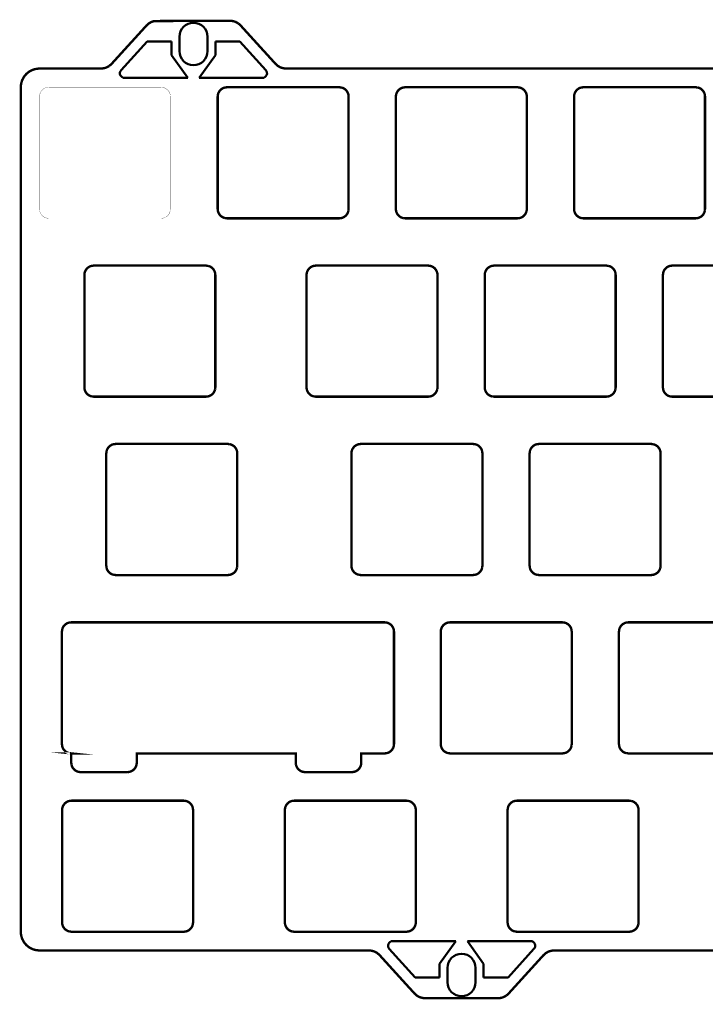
# Model space of a CAD drawing. Header units: millimetres. Extents: x -9 to 695, y -239 to 113.
# Drawn here: x -9.5 to 63.9, y -233.5 to -128.8 of the extents above; entities that cross this region are included whole.
import ezdxf

# ---------------------------------------------------------------- set-up
doc = ezdxf.new("R2010")
doc.units = ezdxf.units.MM
doc.layers.add('Board Outline Layer', color=6, linetype='Continuous', true_color=0xff00ff)

msp = doc.modelspace()

# ---------------------------------------------------------------- linework, layer by layer
at = {"layer": 'Board Outline Layer', "lineweight": 50}
for p, q in [((7.603167049313377, -130.6587681954168), (7.603167049313377, -132.189853638426)), ((10.60316704931338, -132.189853638426), (10.60316704931338, -130.6587681954168)), ((1.368714987753236, -134.2146193684268), (4.135517287252552, -131.1769236395093)), ((6.759575020033935, -131.1769236395093), (4.135517287252525, -131.1769236395092)), ((6.759575020033935, -132.6258479667461), (6.759575020033935, -131.1769236395093)), ((11.44675907859282, -132.6258479667461), (11.44675907859282, -131.1769236395093)), ((11.44675907859282, -131.1769236395093), (14.07081681137423, -131.1769236395092)), ((16.83761911087352, -134.2146193684268), (14.0708168113742, -131.1769236395093)), ((8.482247999818128, -135.0513061135178), (6.759575020033935, -132.6258479667461)), ((9.724086098808627, -135.0513061135178), (11.44675907859282, -132.6258479667461)), ((1.738366222946691, -135.0513061135178), (4.74951965331752, -135.0513061135178)), ((6.112895268769815, -135.0513061135178), (4.74951965331752, -135.0513061135178)), ((6.119137912195539, -135.0512671414021), (8.482243530282812, -135.0512980926705)), ((12.08719618643122, -135.0512671414021), (9.724090568343943, -135.0512980926705)), ((12.09343882985694, -135.0513061135178), (13.45681444530923, -135.0513061135178)), ((16.46796787568006, -135.0513061135178), (13.45681444530923, -135.0513061135178)), ((30.02679220390768, -228.0888056602343), (32.79359450340699, -231.1265013891519)), ((30.39644343910113, -227.2521189151433), (33.40759686947196, -227.2521189151433)), ((34.77097248492426, -227.2521189151433), (33.40759686947196, -227.2521189151433)), ((34.77721512834998, -227.2521578872591), (37.14032074643725, -227.2521269359906)), ((37.14032521597257, -227.2521189151433), (35.41765223618837, -229.6775770619151)), ((38.38216331496307, -227.2521189151433), (40.10483629474726, -229.6775770619151)), ((40.74527340258565, -227.2521578872591), (38.38216778449838, -227.2521269359906)), ((40.75151604601137, -227.2521189151433), (42.11489166146367, -227.2521189151433)), ((45.1260450918345, -227.2521189151433), (42.11489166146367, -227.2521189151433)), ((45.49569632702796, -228.0888056602343), (42.72889402752864, -231.1265013891519)), ((35.41765223618837, -229.6775770619151), (35.41765223618837, -231.1265013891519)), ((36.26124426546782, -231.6399734560896), (36.26124426546782, -230.1088880130803)), ((39.26124426546782, -230.1088880130803), (39.26124426546782, -231.6399734560896)), ((40.10483629474726, -229.6775770619151), (40.10483629474726, -231.1265013891519)), ((35.41765223618837, -231.1265013891519), (32.79359450340696, -231.1265013891519)), ((40.10483629474726, -231.1265013891519), (42.72889402752867, -231.1265013891519))]:
    msp.add_line(p, q, dxfattribs=at)
at = {"layer": 'Board Outline Layer', "lineweight": 25}
for p, q in [((8.212344504069279, -135.0381994897702), (6.112895268769815, -135.0513061135178)), ((8.48224353028282, -135.0512980926705), (6.119137912192281, -135.0512671414021)), ((9.724090568343934, -135.0512980926705), (12.08719618643447, -135.0512671414021)), ((9.993989594557476, -135.0381994897702), (12.09343882985694, -135.0513061135178)), ((36.87042172022372, -227.2652255388909), (34.77097248492426, -227.2521189151433)), ((37.14032074643726, -227.2521269359906), (34.77721512834672, -227.2521578872591)), ((38.38216778449837, -227.2521269359906), (40.74527340258891, -227.2521578872591)), ((38.65206681071191, -227.2652255388909), (40.75151604601137, -227.2521189151433))]:
    msp.add_line(p, q, dxfattribs=at)
at = {"layer": 'Board Outline Layer', "const_width": 0.254000508001016}
for points in [[(0.1067230564253911, -133.7695179499415), (0.3406321242435233, -133.5612883334823), (4.093235629450538, -129.4412730934518), (4.311269665518607, -129.2445751000558), (4.587088817156912, -129.0831577772212), (4.890695624370524, -128.983945178796)], [(4.838790620560516, -128.989342689591), (4.942600628180532, -128.9785476680009), (13.02305528908985, -128.9512553134162), (13.31551147400223, -128.9800335709728), (13.62071848441624, -129.0754107617271), (13.89854424006776, -129.2332974775006)], [(13.89854424006776, -129.2332974775006), (14.1324533078859, -129.4417810944678), (17.88119600537128, -133.5610343329743), (18.09935704169336, -133.7579101267258), (18.37530319358567, -133.9193274495605), (18.67903700105328, -134.0186162481381)], [(-9.362288881598488, -226.2521189151434), (-9.362288881598488, -136.0513061135178), (-9.328811614643953, -135.6849865808788), (-9.214460585941897, -135.295375201656), (-9.027363811748348, -134.943152697211), (-8.776462109944944, -134.6371328851714), (-8.470493098006921, -134.386231183368), (-8.118270593561911, -134.1991344091744), (-7.728583014186754, -134.0847833804723)], [(-7.728583014186754, -134.0847833804723), (-7.362288881598488, -134.0513569136194), (-0.7682578935365107, -134.0513569136194), (-0.4474044518296303, -134.0166350441757), (-0.1710772991753231, -133.9272014653085), (0.1067230564253911, -133.7695179499415)], [(18.67903700105328, -134.0186162481381), (18.99046702391332, -134.0513569136194), (88.18228820755571, -134.0513569136194), (88.5032432494658, -134.0166350441757), (88.77957040212007, -133.9272014653085), (89.05752315802559, -133.7695179499415), (89.29143222584374, -133.5612883334823)], [(24.90179544657018, -136.0741915592887), (24.68810481918891, -136.0513061135178), (12.68818101934131, -136.0513061135178), (12.48665701629331, -136.0716515542087), (12.3101774633342, -136.1252202613461), (12.14919194136316, -136.2088118285293), (11.98536161370251, -136.3399014907086), (11.86913098124124, -136.4772649654356), (11.76681957661843, -136.6619995349047), (11.70494505286938, -136.8681209471475), (11.68818101934132, -137.0513061135178)], [(25.67012158322245, -149.2407142923342), (25.68810481918891, -149.051407713721), (25.68810481918891, -137.0513061135178), (25.66775937849803, -136.849756710419), (25.61419067136062, -136.6732771574599), (25.53059910417749, -136.5122916354889), (25.39938244174416, -136.3484105077266), (25.23715231728391, -136.2153904416865), (25.07741139780207, -136.1298684706425), (24.90179544657018, -136.0741915592887)], [(43.95208754715438, -136.0741915592887), (43.73826991951913, -136.0513061135178), (31.73821911941751, -136.0513061135178), (31.53669511636951, -136.0716515542087), (31.36021556341041, -136.1252202613461), (31.19923004143936, -136.2088118285293), (31.03539971377872, -136.3399014907086), (30.90230344758618, -136.5021824152705), (30.81685767669465, -136.6619995349047), (30.76105376508681, -136.8375392859842), (30.73821911941752, -137.0513061135178)], [(44.71546067390063, -149.2651491412039), (44.73826991951913, -149.051407713721), (44.73826991951913, -137.0513061135178), (44.71792447882824, -136.849756710419), (44.66435577169084, -136.6732771574599), (44.58076420450769, -136.5122916354889), (44.44967454232837, -136.3484105077266), (44.28744441786812, -136.2153904416865), (44.12757649813229, -136.1298684706425), (43.95208754715438, -136.0741915592887)], [(63.00212564723057, -136.0741915592887), (62.78856202010333, -136.0513061135178), (50.78838421974772, -136.0513061135178), (50.59293082884095, -136.0704069517195), (50.41607027511984, -136.1229342567741), (50.25447515192958, -136.2055860220776), (50.08988282274492, -136.3357612824282), (49.95582135462199, -136.4971786052628), (49.86938498174924, -136.6564115237287), (49.80636745571419, -136.8619741348539), (49.78838421974772, -137.0513061135178)], [(63.77182338662605, -149.2345928800914), (63.78856202010333, -149.051407713721), (63.78856202010333, -137.0513061135178), (63.76821657941244, -136.849756710419), (63.71464787227504, -136.6732771574599), (63.63092930483792, -136.5122916354889), (63.49983964265857, -136.3484105077266), (63.33760951819832, -136.2153904416865), (63.17774159846246, -136.1298684706425), (63.00212564723057, -136.0741915592887)], [(11.68818101934132, -137.0513061135178), (11.68795241888412, -149.051407713721), (11.7082724595242, -149.2530079169214), (11.76186656671241, -149.4294366697789), (11.84558513414955, -149.5904729918516), (11.97667479632887, -149.7543033195122), (12.13887952073832, -149.8873233855524), (12.29874744047416, -149.9728453565963), (12.47426179150286, -150.0285222679501)], [(30.73821911941752, -137.0513061135178), (30.73821911941752, -149.051407713721), (30.7585645601084, -149.2530079169214), (30.81203166704262, -149.4294366697789), (30.89572483442895, -149.5904729918516), (31.02683989665908, -149.7543033195122), (31.18904462106852, -149.8873233855524), (31.34891254080436, -149.9728453565963), (31.52440149178226, -150.0285222679501)], [(49.78838421974772, -137.0513061135178), (49.78838421974772, -149.051407713721), (49.80872966043859, -149.2530079169214), (49.86229836757601, -149.4294366697789), (49.94588993475915, -149.5904729918516), (50.07710659719248, -149.7543033195122), (50.23933672165272, -149.8873233855524), (50.39907764113456, -149.9728453565963), (50.57469359236646, -150.0285222679501)], [(12.47426179150286, -150.0285222679501), (12.68795241888412, -150.051407713721), (24.68810481918891, -150.051407713721), (24.88355821009571, -150.0323068755193), (25.0604187638168, -149.9797795704648), (25.22201388700705, -149.8971278051612), (25.38673321644571, -149.7669525448107), (25.52066768431465, -149.6055352219761), (25.60712945723819, -149.4463023035102), (25.67012158322245, -149.2407142923342)], [(31.52440149178226, -150.0285222679501), (31.73821911941751, -150.051407713721), (43.73826991951913, -150.051407713721), (43.93992092282112, -150.0310622730302), (44.11629887557704, -149.9774935658927), (44.27738599775129, -149.8939019987096), (44.44124172546272, -149.7628123365303), (44.55731995761921, -149.6254488618033), (44.65975836249601, -149.4407142923342), (44.71546067390063, -149.2651491412039)], [(50.57469359236646, -150.0285222679501), (50.78838421974772, -150.051407713721), (62.78856202010333, -150.051407713721), (62.98995902289734, -150.0310622730302), (63.16646397590723, -149.9774935658927), (63.35262094822117, -149.8772649654355), (63.49127982553895, -149.7628123365303), (63.6074850579494, -149.6254488618033), (63.7099234628262, -149.4407142923342), (63.77182338662605, -149.2345928800914)], [(10.65173194644317, -155.1244074597205), (10.43804131906191, -155.1015220139496), (-1.562136481293686, -155.1015220139496), (-1.763660484341692, -155.1218674546405), (-1.9401654373516, -155.1754361617779), (-2.101125559271844, -155.2590277289611), (-2.264981286983297, -155.3901935912928), (-2.398052153125031, -155.552423715753), (-2.483497924016572, -155.7122916354889), (-2.539301835624395, -155.8878313865684), (-2.562136481293687, -156.1015220139496)], [(11.42005808309544, -168.2910063929184), (11.43791431880792, -168.1016236141528), (11.43791431880792, -156.1015220139496), (11.41769587837103, -155.8999980109016), (11.36412717123362, -155.7234930578917), (11.28040860379648, -155.5625329359715), (11.14931894161716, -155.39867720826), (10.98708881715691, -155.2656063421183), (10.82722089742107, -155.1800843710743), (10.65173194644317, -155.1244074597205)], [(34.40164304626537, -155.1244074597205), (34.18795241888412, -155.1015220139496), (22.18790161878253, -155.1015220139496), (21.98637761573451, -155.1218674546405), (21.8098980627754, -155.1754361617779), (21.64891254080436, -155.2590277289611), (21.48505681309291, -155.3901935912928), (21.35198594695118, -155.552423715753), (21.26641317580563, -155.7122916354889), (21.21073626445181, -155.8878313865684), (21.18790161878252, -156.1015220139496)], [(35.16511777321483, -168.3153904416865), (35.18795241888412, -168.1016236141528), (35.18795241888412, -156.1015220139496), (35.16760697819324, -155.8999980109016), (35.11403827105583, -155.7234930578917), (35.03044670387268, -155.5625329359715), (34.89935704169336, -155.39867720826), (34.73712691723311, -155.2656063421183), (34.57725899749729, -155.1800843710743), (34.40164304626537, -155.1244074597205)], [(53.45168114634158, -155.1244074597205), (53.23799051896032, -155.1015220139496), (41.23806671911272, -155.1015220139496), (41.03654271606472, -155.1218674546405), (40.86003776305481, -155.1754361617779), (40.69907764113456, -155.2590277289611), (40.53522191342311, -155.3901935912928), (40.40215104728139, -155.552423715753), (40.31670527638983, -155.7122916354889), (40.25480535258999, -155.9183368475793), (40.23806671911272, -156.1015220139496)], [(54.22026128350186, -168.2910063929184), (54.23824451946833, -168.1016236141528), (54.23824451946833, -156.1015220139496), (54.21789907877743, -155.8999980109016), (54.16430497158923, -155.7234930578917), (54.0806118042029, -155.5625329359715), (53.94939514176956, -155.39867720826), (53.78716501730933, -155.2656063421183), (53.62729709757348, -155.1800843710743), (53.45168114634158, -155.1244074597205)], [(72.50197324692577, -155.1244074597205), (72.28815561929052, -155.1015220139496), (60.28835881969691, -155.1015220139496), (60.08680941659811, -155.1218674546405), (59.91032986363902, -155.1754361617779), (59.74934434166796, -155.2590277289611), (59.58538701375332, -155.3901935912928), (59.46930878159684, -155.5275570660197), (59.36687037672003, -155.7122916354889), (59.31116806531541, -155.8878313865684), (59.28835881969691, -156.1015220139496)], [(-2.562136481293687, -156.1015220139496), (-2.562136481293687, -168.1016236141528), (-2.54303564309201, -168.2970770050596), (-2.490457537935799, -168.4740137589331), (-2.407856572733869, -168.6356088821234), (-2.277757512535749, -168.8002520114096), (-2.116263989548703, -168.934262679431), (-1.957031071082866, -169.0206990523037), (-1.751519260059244, -169.0837673784404)], [(21.18790161878252, -156.1015220139496), (21.18790161878252, -168.1016236141528), (21.20700245698419, -168.2970770050596), (21.2594789619372, -168.4740137589331), (21.34218152734233, -168.6356088821234), (21.47240758779446, -168.8002520114096), (21.6337741105275, -168.934262679431), (21.79313402924733, -169.0206990523037), (21.99864584027096, -169.0837673784404)], [(40.23806671911272, -156.1015220139496), (40.23806671911272, -168.1016236141528), (40.2571675573144, -168.2970770050596), (40.3097456624706, -168.4740137589331), (40.39234662767254, -168.6356088821234), (40.52257268812466, -168.8002520114096), (40.6839392108577, -168.934262679431), (40.84317212932354, -169.0206990523037), (41.04881094060116, -169.0837673784404)], [(59.28835881969691, -156.1015220139496), (59.28810481918893, -168.1016236141528), (59.30720565739058, -168.2970770050596), (59.35978376254681, -168.4740137589331), (59.44238472774873, -168.6356088821234), (59.57261078820086, -168.8002520114096), (59.73397731093391, -168.934262679431), (59.89333722965374, -169.0206990523037), (60.09884904067738, -169.0837673784404)], [(-1.751519260059244, -169.0837673784404), (-1.562136481293686, -169.1016236141528), (10.43804131906191, -169.1016236141528), (10.63336770971469, -169.0825989761036), (10.8103552636898, -169.0300716710489), (10.97195038688005, -168.947343705593), (11.13654271606471, -168.8172446453949), (11.27060418418764, -168.6558273225602), (11.35704055706039, -168.496518203942), (11.42005808309544, -168.2910063929184)], [(21.99864584027096, -169.0837673784404), (22.18790161878253, -169.1016236141528), (34.18795241888412, -169.1016236141528), (34.38947642193212, -169.0813543736144), (34.56598137494203, -169.0277856664769), (34.75213834725598, -168.9275062659181), (34.89079722457372, -168.8130282369621), (35.00700245698419, -168.6756647622351), (35.10944086186101, -168.490930192766), (35.16511777321483, -168.3153904416865)], [(41.04881094060116, -169.0837673784404), (41.23806671911272, -169.1016236141528), (53.23799051896032, -169.1016236141528), (53.43344390986709, -169.0825989761036), (53.61043146384221, -169.0300716710489), (53.77202658703246, -168.947343705593), (53.93661891621712, -168.8172446453949), (54.05368775035479, -168.6805669720396), (54.15724375746679, -168.496518203942), (54.22026128350186, -168.2910063929184)], [(60.09884904067738, -169.0837673784404), (60.28810481918893, -169.1016236141528), (72.28815561929052, -169.1016236141528), (72.48360901019731, -169.0825989761036), (72.66059656417241, -169.0300716710489), (72.82219168736263, -168.947343705593), (72.98678401654732, -168.8172446453949), (73.103725850431, -168.6805669720396), (73.20728185754301, -168.496518203942), (73.27029938357806, -168.2910063929184)], [(12.97104789767506, -174.1694163497383), (12.78179211916351, -174.1515601140258), (0.7816397188587061, -174.1515601140258), (0.5800903157599038, -174.1718547546151), (0.4037377630548065, -174.2254742618541), (0.217580790740854, -174.3257536624129), (0.07879491316910503, -174.4402824914706), (-0.03728331898736315, -174.5776459661975), (-0.1397471239149723, -174.7624313357683), (-0.2016216476640196, -174.9685781480619), (-0.2183602811412939, -175.1518141145338)], [(13.76505348568624, -187.3348468805994), (13.78166511890951, -187.151661714229), (13.78166511890951, -175.1518141145338), (13.76269128096184, -174.9562845234747), (13.71011317580562, -174.779373169652), (13.62738521034969, -174.6177780464617), (13.49715914989758, -174.4530587170231), (13.33581802721533, -174.3189972489001), (13.17655970869869, -174.2325608760273), (12.97104789767506, -174.1694163497383)], [(39.17741139780207, -174.1694163497383), (38.98815561929052, -174.1515601140258), (26.98800321898571, -174.1515601140258), (26.78645381588691, -174.1718547546151), (26.61010126318181, -174.2254742618541), (26.42394429086786, -174.3257536624129), (26.28515841329611, -174.4402824914706), (26.16908018113964, -174.5776459661975), (26.06661637621203, -174.7624313357683), (26.00474185246298, -174.9685781480619), (25.98800321898571, -175.1518141145338)], [(39.97141698581325, -187.3348468805994), (39.98802861903651, -187.151661714229), (39.98802861903651, -175.1518141145338), (39.96905478108884, -174.9562845234747), (39.91647667593263, -174.779373169652), (39.8337487104767, -174.6177780464617), (39.70352265002458, -174.4530587170231), (39.54218152734234, -174.3189972489001), (39.38292320882569, -174.2325608760273), (39.17741139780207, -174.1694163497383)], [(58.22744949787828, -174.1694163497383), (58.03806671911272, -174.1515601140258), (46.03816831931591, -174.1515601140258), (45.83661891621711, -174.1718547546151), (45.66026636351202, -174.2254742618541), (45.49915384128698, -174.3091420291897), (45.33532351362631, -174.4402824914706), (45.21924528146985, -174.5776459661975), (45.11678147654223, -174.7624313357683), (45.06110456518841, -174.9379964868986), (45.03816831931591, -175.1518141145338)], [(59.02021048340025, -187.340993692893), (59.03806671911272, -187.151661714229), (59.03806671911272, -175.1518141145338), (59.01896588091104, -174.9562845234747), (58.96651477600884, -174.779373169652), (58.88378681055291, -174.6177780464617), (58.75368775035477, -174.4530587170231), (58.59221962741853, -174.3189972489001), (58.43296130890189, -174.2325608760273), (58.22744949787828, -174.1694163497383)], [(-0.2183602811412939, -175.1518141145338), (-0.2183602811412939, -187.151661714229), (-0.1992594429396135, -187.3470643050342), (-0.1466813377834058, -187.5240518590093), (-0.06408037258147203, -187.685596182098), (0.06601868761664775, -187.8502393113842), (0.2274868105529038, -187.9842245793548), (0.3867451290695314, -188.0706863522783), (0.5922569400931579, -188.133754678415)], [(25.98800321898571, -175.1518141145338), (25.98800321898571, -187.151661714229), (26.00710405718739, -187.3470643050342), (26.0596821623436, -187.5240518590093), (26.14228312754553, -187.685596182098), (26.27238218774365, -187.8502393113842), (26.43385031067991, -187.9842245793548), (26.59310862919654, -188.0706863522783), (26.79862044022016, -188.133754678415)], [(45.03816831931591, -175.1518141145338), (45.03804131906193, -187.151661714229), (45.05714215726361, -187.3470643050342), (45.10959326216581, -187.5240518590093), (45.19232122762173, -187.685596182098), (45.32254728807387, -187.8502393113842), (45.48388841075612, -187.9842245793548), (45.64327372952675, -188.0706863522783), (45.84865854029637, -188.133754678415)], [(0.5922569400931579, -188.133754678415), (0.7816397188587061, -188.1516109141274), (12.78179211916351, -188.1516109141274), (12.98321452200832, -188.1313162735381), (13.15969407496743, -188.0777475664007), (13.32067959693847, -187.9941559992176), (13.48450992459912, -187.8630155369367), (13.6007151570096, -187.7256520622097), (13.7031789619372, -187.5409174927406), (13.76505348568624, -187.3348468805994)], [(26.79862044022016, -188.133754678415), (26.98800321898571, -188.1516109141274), (38.98815561929052, -188.1516109141274), (39.18957802213533, -188.1313162735381), (39.36605757509444, -188.0777475664007), (39.52704309706547, -187.9941559992176), (39.69087342472613, -187.8630155369367), (39.80707865713661, -187.7256520622097), (39.90954246206421, -187.5409174927406), (39.97141698581325, -187.3348468805994)], [(45.84865854029637, -188.133754678415), (46.03804131906193, -188.1516109141274), (58.03806671911272, -188.1516109141274), (58.2335455100703, -188.1325608760274), (58.41050766399461, -188.0800335709727), (58.59729963757856, -187.9808971727), (58.7366951163695, -187.8672319453695), (58.85366235030399, -187.7306050721157), (58.957091357162, -187.5465563040182), (59.02021048340025, -187.340993692893)], [(-4.961984080988887, -194.2019792148641), (-4.944127845276414, -194.0126472362001), (-4.881008719038162, -193.8071608252272), (-4.794546946114616, -193.647851706609), (-4.660612478245682, -193.486485183876), (-4.495918548857821, -193.3563099235255), (-4.334298025616775, -193.2736581582219), (-4.157437471895668, -193.2210800530657), (-3.961984080988886, -193.2020300149656), (29.53791431880791, -193.2020300149656), (29.73339310976551, -193.2210800530657), (29.91025366348661, -193.2736581582219), (30.07184878667685, -193.3563099235255), (30.23654271606471, -193.486485183876), (30.37050258398445, -193.647851706609), (30.45693895685719, -193.8071608252272), (30.51373347044623, -193.9822179753416), (30.53793971885872, -194.2019792148641)], [(48.72750029797988, -193.2198862506781), (48.53821911941752, -193.2020300149656), (36.53806671911273, -193.2020300149656), (36.33654271606471, -193.2223246555549), (36.1600377630548, -193.2758933626923), (35.99905224108376, -193.3595357299771), (35.83522191342311, -193.4906507922072), (35.70215104728138, -193.6528555166166), (35.61670527638984, -193.8127234363525), (35.55480535258998, -194.0187940484937), (35.53806671911273, -194.2019792148641)], [(49.52148048594026, -206.3850627810312), (49.53824451946832, -206.2018776146608), (49.53824451946832, -194.2019792148641), (49.51914368126666, -194.0065766240589), (49.46654017605964, -193.8296652702361), (49.38381221060371, -193.6680447469951), (49.25371315040559, -193.5034270177596), (49.11706087710105, -193.3864597838252), (48.9329867089527, -193.2829545768147), (48.72750029797988, -193.2198862506781)], [(67.7775383980561, -193.2198862506781), (67.58815561929053, -193.2020300149656), (55.58810481918891, -193.2020300149656), (55.38658081614091, -193.2223246555549), (55.21020286338501, -193.2758933626923), (55.02404589107107, -193.3761727632511), (54.88526001349931, -193.4906507922072), (54.75218914735757, -193.6528555166166), (54.66674337646603, -193.8127234363525), (54.60484345266619, -194.0187940484937), (54.58810481918893, -194.2019792148641)], [(-4.961984080988887, -194.2019792148641), (-4.961984080988887, -206.2018776146608), (-4.941638640298004, -206.4034270177596), (-4.88806993316059, -206.5799065707187), (-4.804478365977456, -206.7408920926898), (-4.673388703798132, -206.9047986205028), (-4.511158579337883, -207.037818686543), (-4.351290659602043, -207.1233152575361), (-4.175674708370141, -207.1790175689407)], [(30.53793971885872, -206.2018776146608), (30.53793971885872, -194.2019792148641)], [(35.53806671911273, -194.2019792148641), (35.53806671911273, -206.2018776146608), (35.5584121598036, -206.4034270177596), (35.61198086694101, -206.5799065707187), (35.69557243412415, -206.7408920926898), (35.82666209630348, -206.9047986205028), (35.98901922101773, -207.037818686543), (36.14876014049955, -207.1233152575361), (36.32437609173147, -207.1790175689407)], [(54.58810481918893, -194.2019792148641), (54.58810481918893, -206.2018776146608), (54.6084502598798, -206.4034270177596), (54.66201896701722, -206.5799065707187), (54.74561053420035, -206.7408920926898), (54.87682719663367, -206.9047986205028), (55.03905732109394, -207.037818686543), (55.19892524082977, -207.1233152575361), (55.37441419180766, -207.1790175689407)], [(26.03821911941753, -209.2018268145592), (26.22747489792908, -209.1839705788468), (26.4329867089527, -209.1209022527101), (26.59224502746933, -209.0344658798374), (26.75371315040558, -208.9004552118161), (26.8838122106037, -208.7358120825298), (26.96654017605963, -208.5742169593395), (27.01911828121584, -208.3973056055168), (27.03821911941753, -208.2018268145592), (27.03821911941753, -207.2019030147116), (29.53791431880791, -207.2019030147116), (29.73339310976551, -207.18280217651), (29.91025366348661, -207.1302748714554), (30.07184878667685, -207.047597706101), (30.23654271606471, -206.9174478458013), (30.37050258398445, -206.7560305229667), (30.45693895685719, -206.5967214043484), (30.51373347044623, -206.4216642542341), (30.53793971885872, -206.2018776146608)], [(-3.945499448019619, -208.385088181082), (-3.962238081496887, -208.2018268145592), (-3.962238081496887, -207.2019030147116), (-3.961984080988886, -207.2019030147116), (-4.175674708370141, -207.1790175689407)], [(2.037660318299912, -209.2018268145592), (2.227043097065469, -209.1839705788468), (2.432554908089092, -209.1209022527101), (2.59191482680893, -209.0344658798374), (2.753281349541975, -208.9004552118161), (2.883507409994095, -208.7358120825298), (2.966108375196027, -208.5742169593395), (3.018686480352237, -208.3973056055168), (3.037660318299912, -208.2018268145592), (3.037660318299912, -207.2019030147116), (20.03796511890953, -207.2019030147116), (20.03796511890953, -208.2018268145592), (20.06090136478201, -208.4155936420929)], [(36.32437609173147, -207.1790175689407), (36.53806671911273, -207.2019030147116), (48.53821911941752, -207.2019030147116), (48.73976852251632, -207.1815575740208), (48.91612107522144, -207.1279634668325), (49.10217644733217, -207.0277602664262), (49.24093692485313, -206.9132314373685), (49.3571675573144, -206.7758679626415), (49.4596059621912, -206.5911333931724), (49.52148048594026, -206.3850627810312)], [(55.37441419180766, -207.1790175689407), (55.58810481918891, -207.2019030147116), (67.58815561929053, -207.2019030147116), (67.78980662259254, -207.1815575740208), (67.96628617555164, -207.1279634668325), (68.15231614761157, -207.0277602664262), (68.29110202518333, -206.9132314373685), (68.4072056573906, -206.7758679626415), (68.50964406226743, -206.5911333931724), (68.57151858601647, -206.3850627810312)], [(2.037660318299912, -209.2018268145592), (-2.962238081496887, -209.2018268145592), (-3.163762084544894, -209.1815575740208), (-3.340267037554799, -209.1279888668833), (-3.501227159475043, -209.0443210995478), (-3.665082887186498, -208.9132314373685), (-3.798153753328231, -208.7510013129082), (-3.883599524219774, -208.5911333931724), (-3.945499448019619, -208.385088181082)], [(20.06090136478201, -208.4155936420929), (20.11657827613583, -208.5911333931724), (20.21904208106344, -208.7758679626415), (20.3352473134739, -208.9132314373685), (20.49907764113456, -209.0443210995478), (20.6600631631056, -209.1279888668833), (20.83654271606471, -209.1815575740208), (21.03796511890951, -209.2018268145592), (26.03821911941753, -209.2018268145592)], [(8.246808298995902, -212.2696195501447), (8.057425520230353, -212.2517633144323), (-3.942599879820449, -212.2517633144323), (-4.144149282919273, -212.2720579550216), (-4.320628835878395, -212.325626662159), (-4.481614357849409, -212.4092690294437), (-4.645444685510057, -212.5403840916738), (-4.761649917920536, -212.67772216635), (-4.863986722594191, -212.8624567358191), (-4.919790634201988, -213.0380218869494), (-4.942599879820449, -213.2517125143307)], [(9.039569284517825, -225.4409428927914), (9.05742552023031, -225.2516109141275), (9.05742552023031, -213.2517125143307), (9.038324682028644, -213.0563099235255), (8.985873577126426, -212.8793985697028), (8.903145611670524, -212.7177780464617), (8.773046551472376, -212.5531603172263), (8.63636887811704, -212.4361930832918), (8.4523201100195, -212.3326878762814), (8.246808298995902, -212.2696195501447)], [(32.0593082989959, -212.2696195501447), (31.86992552023035, -212.2517633144323), (19.86990012017955, -212.2517633144323), (19.66835071708073, -212.2720579550216), (19.4918711641216, -212.325626662159), (19.33088564215059, -212.4092690294437), (19.16705531448994, -212.5403840916738), (19.05085008207946, -212.67772216635), (18.94851327740581, -212.8624567358191), (18.89270936579801, -213.0380218869494), (18.86990012017955, -213.2517125143307)], [(32.85206928451782, -225.4409428927914), (32.86992552023031, -225.2516109141275), (32.86992552023031, -213.2517125143307), (32.85082468202864, -213.0563099235255), (32.79837357712643, -212.8793985697028), (32.71564561167052, -212.7177780464617), (32.58554655147238, -212.5531603172263), (32.44886887811704, -212.4361930832918), (32.2648201100195, -212.3326878762814), (32.0593082989959, -212.2696195501447)], [(55.8718082989959, -212.2696195501447), (55.68242552023035, -212.2517633144323), (43.68240012017955, -212.2517633144323), (43.48085071708073, -212.2720579550216), (43.3043711641216, -212.325626662159), (43.14338564215059, -212.4092690294437), (42.97955531448994, -212.5403840916738), (42.86335008207946, -212.67772216635), (42.76101327740581, -212.8624567358191), (42.70520936579801, -213.0380218869494), (42.68240012017955, -213.2517125143307)], [(56.66456928451782, -225.4409428927914), (56.68242552023031, -225.2516109141275), (56.68242552023031, -213.2517125143307), (56.66332468202864, -213.0563099235255), (56.61087357712643, -212.8793985697028), (56.52814561167052, -212.7177780464617), (56.39804655147238, -212.5531603172263), (56.26136887811704, -212.4361930832918), (56.0773201100195, -212.3326878762814), (55.8718082989959, -212.2696195501447)], [(-4.942599879820449, -213.2517125143307), (-4.942599879820449, -225.2516109141275), (-4.922381439383628, -225.4531603172263), (-4.868685731992187, -225.6296398701854), (-4.785094164809053, -225.7906253921564), (-4.653877502375721, -225.9545319199695), (-4.491647377915442, -226.0875519860096), (-4.331906458433608, -226.1730485570028), (-4.156290507201732, -226.2287508684074)], [(18.86990012017955, -213.2517125143307), (18.86990012017955, -225.2516109141275), (18.89011856061637, -225.4531603172263), (18.94381426800781, -225.6296398701854), (19.02740583519095, -225.7906253921564), (19.15862249762428, -225.9545319199695), (19.32085262208456, -226.0875519860096), (19.48059354156639, -226.1730485570028), (19.65620949279827, -226.2287508684074)], [(42.68240012017955, -213.2517125143307), (42.68240012017955, -225.2516109141275), (42.70261856061637, -225.4531603172263), (42.75631426800781, -225.6296398701854), (42.83990583519095, -225.7906253921564), (42.97112249762428, -225.9545319199695), (43.13335262208456, -226.0875519860096), (43.29309354156639, -226.1730485570028), (43.46870949279827, -226.2287508684074)], [(-4.156290507201732, -226.2287508684074), (-3.942599879820449, -226.2516363141783), (8.057425520230353, -226.2516363141783), (8.252904311187919, -226.2325354759766), (8.429866465112227, -226.180008170922), (8.616658438696206, -226.0808463725984), (8.756053917487137, -225.9671811452679), (8.873021151421582, -225.8305034719126), (8.97645015827959, -225.646454703815), (9.039569284517825, -225.4409428927914)], [(19.65620949279827, -226.2287508684074), (19.86990012017955, -226.2516363141783), (31.86992552023035, -226.2516363141783), (32.06540431118792, -226.2325354759766), (32.24236646511223, -226.180008170922), (32.42915843869621, -226.0808463725984), (32.56855391748714, -225.9671811452679), (32.68552115142158, -225.8305034719126), (32.78895015827959, -225.646454703815), (32.85206928451782, -225.4409428927914)], [(43.46870949279827, -226.2287508684074), (43.68240012017955, -226.2516363141783), (55.68242552023035, -226.2516363141783), (55.87790431118792, -226.2325354759766), (56.05486646511223, -226.180008170922), (56.24165843869621, -226.0808463725984), (56.38105391748714, -225.9671811452679), (56.49802115142158, -225.8305034719126), (56.60145015827959, -225.646454703815), (56.66456928451782, -225.4409428927914)], [(28.99084802467533, -228.741882694671), (28.75693895685719, -228.5337800784658), (28.47913860125648, -228.3761473632003), (28.17403319104566, -228.2808463725983), (27.8817040063873, -228.2521189151434), (-7.362288881598488, -228.2521189151434), (-7.728583014186754, -228.2186416481889), (-8.118270593561911, -228.1042906194869), (-8.470493098006921, -227.9172700454457), (-8.776462109944944, -227.6664191437439), (-9.027363811748348, -227.3603993317043), (-9.214460585941897, -227.0081768272593), (-9.328811614643953, -226.6184892478841), (-9.362288881598488, -226.2521189151434)], [(219.5924482278758, -228.741882694671), (219.3586661603116, -228.5337800784658), (219.0808404046601, -228.3761473632003), (218.7757349944493, -228.2808463725983), (218.4833042095877, -228.2521189151434), (47.64078452454834, -228.2521189151434), (47.32925290148509, -228.2848087805232)], [(28.99084802467533, -228.741882694671), (32.74332452962835, -232.8621519352095), (32.96148556595042, -233.0589769288595), (33.23730471758871, -233.2201910512877), (33.54103852505632, -233.3193528496113)], [(42.54876014049956, -233.0700005509067), (42.78266920831771, -232.8616439341935), (46.5314119058031, -228.742390695687), (46.74957294212516, -228.5454895018846), (47.02539209376347, -228.38407217905), (47.32925290148509, -228.2848087805232)], [(33.54103852505632, -233.3193528496113), (33.85234154766238, -233.3519157147371), (39.76306036910001, -233.3519157147371)], [(39.76306036910001, -233.3519157147371), (41.67327118952166, -233.3519157147371), (41.96572737443405, -233.3231374571805), (42.27080738459406, -233.2277602664261), (42.54876014049956, -233.0700005509067)]]:
    msp.add_lwpolyline(points, dxfattribs=at)
at = {"layer": 'Board Outline Layer', "const_width": 0.0254000508001016}
msp.add_lwpolyline([(6.621328085635447, -149.2345928800914), (6.638066719112715, -149.051407713721), (6.638066719112715, -137.0513061135178), (6.617721278421834, -136.849756710419), (6.564152571284419, -136.6732771574599), (6.480434003847288, -136.5122916354889), (6.349344341667958, -136.3484105077266), (6.187114217207714, -136.2153904416865), (6.027246297471871, -136.1298684706425), (5.851757346493969, -136.0741915592887), (5.638066719112716, -136.0513061135178), (-6.362034881090487, -136.0513061135178), (-6.557488271997268, -136.0704069517195), (-6.734425025870777, -136.1229342567741), (-6.896020149061023, -136.2055860220776), (-7.060663278347281, -136.3357612824282), (-7.194673946368617, -136.4971786052628), (-7.281110319241363, -136.6564115237287), (-7.344102445225616, -136.8619741348539), (-7.362034881090487, -137.0513061135178), (-7.362034881090487, -149.051407713721), (-7.341689440399605, -149.2530079169214), (-7.288120733262192, -149.4294366697789), (-7.204529166079057, -149.5904729918516), (-7.073439503899733, -149.7543033195122), (-6.911209379439484, -149.8873233855524), (-6.751341459703644, -149.9728453565963), (-6.575776308573342, -150.0285222679501), (-6.362034881090487, -150.051407713721), (5.638066719112716, -150.051407713721), (5.839616122211522, -150.0310622730302), (6.015968674916627, -149.9774935658927), (6.20212564723057, -149.8772649654355), (6.340911524802326, -149.7628123365303), (6.473982390944057, -149.6005060119176), (6.5594281618356, -149.4407142923342)], close=True, dxfattribs=at)
at = {"layer": 'Board Outline Layer', "lineweight": 50}
for centre, radius, start, end in [((9.103167049313377, -130.6587681954168), 1.5, 0, 180), ((9.103167049313377, -132.189853638426), 1.5, 180, 0), ((1.738366222946691, -134.5513061135178), 0.5, 137.6720306038192, 270), ((16.46796787568006, -134.5513061135178), 0.5, 270, 42.32796939618074), ((6.112895268769815, -134.5513061135178), 0.5, 270, 270.7153728287723), ((12.09343882985694, -134.5513061135178), 0.5, 269.2846271712277, 270), ((30.39644343910113, -227.7521189151433), 0.5, 90, 222.3279693961819), ((34.77097248492426, -227.7521189151433), 0.5, 89.28462717122774, 90), ((40.75151604601137, -227.7521189151433), 0.5, 90, 90.71537282877229), ((45.1260450918345, -227.7521189151433), 0.5, 317.6720306038205, 90), ((37.76124426546782, -230.1088880130803), 1.5, 0, 180), ((37.76124426546782, -231.6399734560896), 1.5, 180, 0)]:
    msp.add_arc(centre, radius, start, end, dxfattribs=at)

doc.saveas('drawing.dxf')
